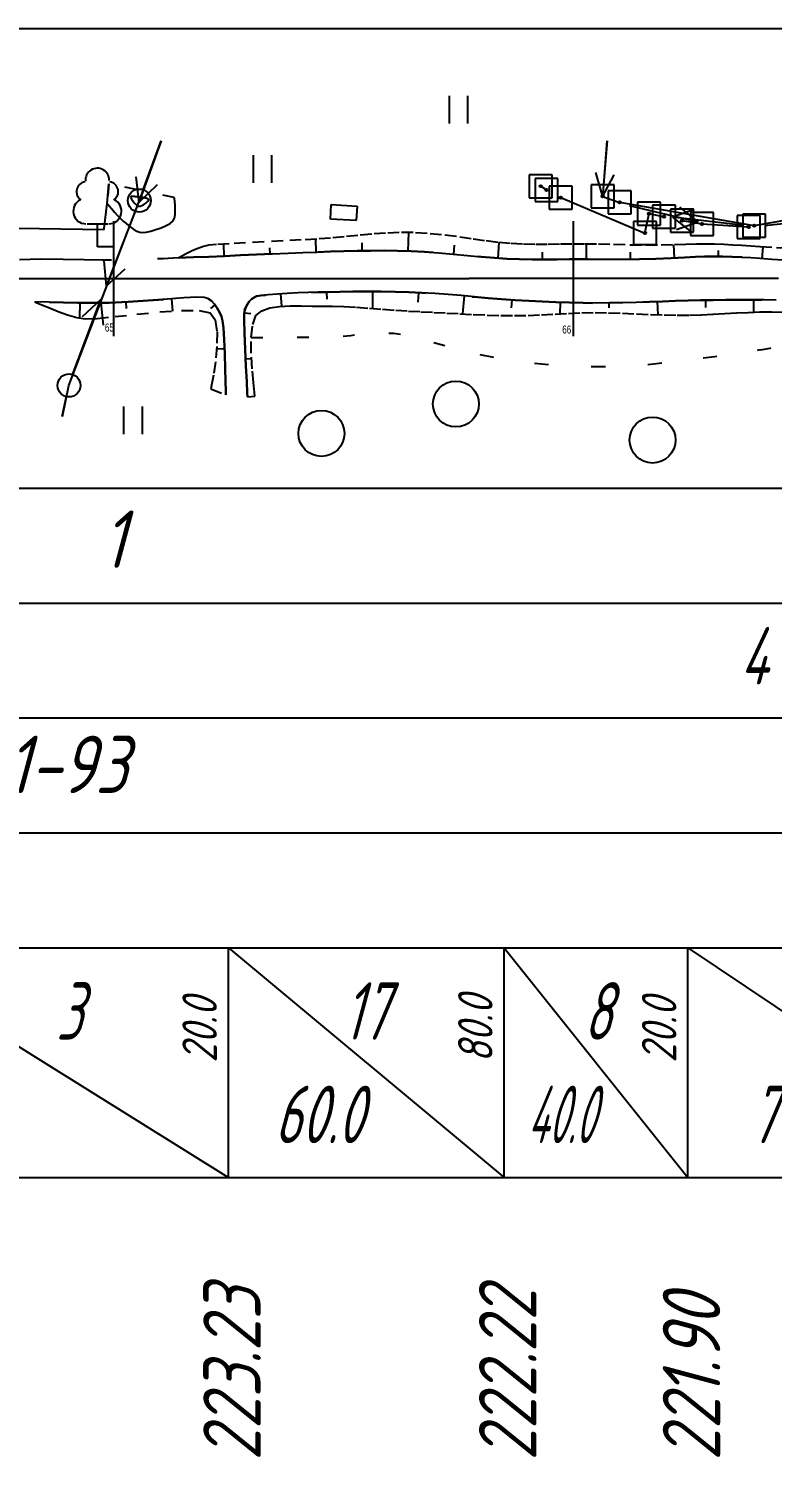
# Model space of a CAD drawing. Extents: x 2172 to 5772, y -842 to -248.
# Drawn here: x 3852.9 to 3885.3, y -676.2 to -614 of the extents above; entities that cross this region are included whole.
import ezdxf

# ---------------------------------------------------------------- set-up
doc = ezdxf.new("R2010")
doc.units = 0
doc.header["$MEASUREMENT"] = 0
doc.linetypes.add('CONTI', pattern=[0])
doc.linetypes.add('STROT', pattern=[1.7, 0.5, -1.2])
doc.layers.get('0').update_dxf_attribs({"linetype": 'CONTINUOUS'})
for name, color, linetype in [('DEFAULT', 7, 'CONTI'), ('OTKOSDEFAULT', 32, 'CONTI'), ('SIT_LDEFAULT', 7, 'CONTI'), ('USLZNDEFAULT', 7, 'CONTI'), ('ОТМЕТКИ_КЮВЕТОВ', 7, 'CONTINUOUS'), ('ЧЕРНЫЕ_ОТМЕТКИ', 7, 'CONTINUOUS')]:
    doc.layers.add(name, color=color, linetype=linetype)
doc.styles.add('SHRFT', font='TXT', dxfattribs={"width": 8.75})
doc.styles.add('ГОСТ', font='gost.TTF', dxfattribs={"oblique": 15, "height": 1})

# ---------------------------------------------------------------- blocks, each defined once
blk = doc.blocks.new('BL_20')
at = {"color": 0}
blk.add_circle((0, 0), 2.5, dxfattribs=at)
blk = doc.blocks.new('BL_104')
at = {"color": 0}
for p, q in [((-2.25, 5), (2.25, 5)), ((0, 0), (0, 5)), ((3.75, 0), (0, 0))]:
    blk.add_line(p, q, dxfattribs=at)
for centre, radius, start, end in [((0, 14.5), 2.6, 358, 185), ((-2.35, 12), 2.2, 100, 235), ((2.35, 12), 2.2, 305, 80), ((-2.5, 7.75), 2.75, 115, 270), ((2.5, 7.75), 2.75, 270, 65)]:
    blk.add_arc(centre, radius, start, end, dxfattribs=at)
blk = doc.blocks.new('BL_27')
at = {"color": 0}
for p, q in [((2.5, 2.5), (-2.5, 2.5)), ((-2.5, 2.5), (-2.5, -2.5)), ((2.5, -2.5), (2.5, 2.5)), ((-2.5, -2.5), (2.5, -2.5))]:
    blk.add_line(p, q, dxfattribs=at)
blk.add_circle((0, 0), 0.25, dxfattribs=at)
blk = doc.blocks.new('BL_2011')
at = {"color": 0}
for p, q in [((0, 0), (0, 6)), ((4, 0), (4, 6))]:
    blk.add_line(p, q, dxfattribs=at)
blk = doc.blocks.new('BL_2004')
at = {"color": 0}
blk.add_circle((0, 0), 5, dxfattribs=at)

msp = doc.modelspace()

# ---------------------------------------------------------------- linework, layer by layer
at = {"linetype": 'Continuous'}
for p, q in [((3396.596, -614.043), (4356.596, -614.043)), ((3396.596, -634.043), (4356.596, -634.043)), ((3396.596, -639.043), (4356.596, -639.043)), ((3396.596, -644.043), (4356.596, -644.043)), ((3396.596, -649.043), (4356.596, -649.043)), ((3396.596, -654.043), (4356.596, -654.043)), ((3396.596, -664.043), (4356.596, -664.043))]:
    msp.add_line(p, q, dxfattribs=at)
at = {"layer": 'DEFAULT', "color": 12, "linetype": 'CONTI'}
for p, q in [((3856.596, -627.422), (3856.596, -622.422)), ((3876.596, -627.422), (3876.596, -622.422)), ((3852.231, -624.921), (3852.916, -624.921)), ((3852.916, -624.921), (3853.602, -624.921)), ((3853.602, -624.921), (3854.288, -624.921)), ((3854.288, -624.921), (3854.973, -624.921)), ((3854.973, -624.921), (3872.062, -624.921)), ((3872.622, -624.921), (3872.061, -624.921)), ((3873.183, -624.921), (3872.622, -624.921)), ((3873.745, -624.921), (3873.183, -624.921)), ((3874.306, -624.921), (3873.745, -624.921)), ((3874.867, -624.921), (3874.306, -624.921)), ((3875.428, -624.921), (3874.867, -624.921)), ((3875.989, -624.921), (3875.428, -624.921)), ((3876.55, -624.921), (3875.989, -624.921)), ((3877.111, -624.921), (3876.55, -624.921)), ((3877.672, -624.921), (3877.111, -624.921)), ((3878.233, -624.921), (3877.672, -624.921)), ((3878.795, -624.921), (3878.233, -624.921)), ((3879.356, -624.921), (3878.795, -624.921)), ((3879.917, -624.921), (3879.356, -624.921)), ((3880.478, -624.921), (3879.917, -624.921)), ((3881.039, -624.921), (3880.478, -624.921)), ((3881.6, -624.921), (3881.039, -624.921)), ((3882.161, -624.921), (3881.6, -624.921)), ((3882.722, -624.921), (3882.161, -624.921)), ((3883.283, -624.921), (3882.722, -624.921)), ((3883.845, -624.921), (3883.283, -624.921)), ((3884.406, -624.921), (3883.845, -624.921)), ((3884.967, -624.921), (3884.406, -624.921)), ((3885.528, -624.921), (3884.967, -624.921))]:
    msp.add_line(p, q, dxfattribs=at)
at = {"layer": 'OTKOSDEFAULT', "color": 32, "linetype": 'STROT'}
for p, q in [((3856.374, -620.801, 44.81), (3856.303, -621.658, 44.81)), ((3859.222, -621.395, 44.776), (3856.374, -620.801, 44.81)), ((3856.303, -621.658, 44.81), (3856.33, -621.69, 44.811)), ((3856.33, -621.69, 44.811), (3856.398, -621.773, 44.815)), ((3859.228, -621.44, 44.78), (3859.222, -621.395, 44.776)), ((3859.244, -621.561, 44.79), (3859.228, -621.44, 44.78)), ((3859.259, -621.731, 44.805), (3859.244, -621.561, 44.79)), ((3859.269, -621.929, 44.821), (3859.259, -621.731, 44.805)), ((3856.398, -621.773, 44.815), (3856.499, -621.893, 44.821)), ((3856.499, -621.893, 44.821), (3856.622, -622.033, 44.828)), ((3856.622, -622.033, 44.828), (3856.754, -622.178, 44.835)), ((3856.754, -622.178, 44.835), (3856.884, -622.31, 44.841)), ((3856.884, -622.31, 44.841), (3857.001, -622.417, 44.847)), ((3859.164, -622.424, 44.864), (3859.229, -622.3, 44.852)), ((3859.229, -622.3, 44.852), (3859.26, -622.126, 44.838)), ((3859.26, -622.126, 44.838), (3859.269, -621.929, 44.821)), ((3857.001, -622.417, 44.847), (3857.112, -622.509, 44.833)), ((3857.112, -622.509, 44.833), (3857.227, -622.605, 44.819)), ((3857.227, -622.605, 44.819), (3857.346, -622.698, 44.804)), ((3857.346, -622.698, 44.804), (3857.469, -622.783, 44.79)), ((3857.469, -622.783, 44.79), (3857.593, -622.852, 44.777)), ((3857.593, -622.852, 44.777), (3857.72, -622.898, 44.764)), ((3857.72, -622.898, 44.764), (3857.847, -622.915, 44.752)), ((3857.847, -622.915, 44.752), (3858.002, -622.899, 44.764)), ((3858.002, -622.899, 44.764), (3858.204, -622.856, 44.78)), ((3858.204, -622.856, 44.78), (3858.428, -622.79, 44.799)), ((3858.428, -622.79, 44.799), (3858.657, -622.708, 44.818)), ((3858.657, -622.708, 44.818), (3858.87, -622.616, 44.836)), ((3858.87, -622.616, 44.836), (3859.045, -622.519, 44.852)), ((3859.045, -622.519, 44.852), (3859.164, -622.424, 44.864)), ((3867.82, -622.985, 44.565), (3867.22, -623.04, 44.579)), ((3868.419, -622.943, 44.552), (3867.82, -622.985, 44.565)), ((3869.016, -622.919, 44.539), (3868.419, -622.943, 44.552)), ((3869.615, -622.923, 44.525), (3869.016, -622.919, 44.539)), ((3870.227, -622.958, 44.513), (3869.615, -622.923, 44.525)), ((3870.858, -623.017, 44.5), (3870.227, -622.958, 44.513)), ((3860.255, -623.607, 44.708), (3860.004, -623.716, 44.713)), ((3860.501, -623.519, 44.703), (3860.255, -623.607, 44.708)), ((3860.721, -623.469, 44.698), (3860.501, -623.519, 44.703)), ((3861.055, -623.438, 44.693), (3860.721, -623.469, 44.698)), ((3861.614, -623.403, 44.683), (3861.055, -623.438, 44.693)), ((3862.329, -623.364, 44.671), (3861.614, -623.403, 44.683)), ((3863.132, -623.322, 44.658), (3862.329, -623.364, 44.671)), ((3863.961, -623.281, 44.644), (3863.132, -623.322, 44.658)), ((3864.746, -623.239, 44.631), (3863.961, -623.281, 44.644)), ((3865.422, -623.2, 44.619), (3864.746, -623.239, 44.631)), ((3866.022, -623.156, 44.606), (3865.422, -623.2, 44.619)), ((3866.621, -623.099, 44.592), (3866.022, -623.156, 44.606)), ((3867.22, -623.04, 44.579), (3866.621, -623.099, 44.592)), ((3871.502, -623.096, 44.486), (3870.858, -623.017, 44.5)), ((3872.141, -623.188, 44.473), (3871.502, -623.096, 44.486)), ((3872.727, -623.275, 44.46), (3872.141, -623.188, 44.473)), ((3873.301, -623.347, 44.447), (3872.727, -623.275, 44.46)), ((3873.851, -623.396, 44.435), (3873.301, -623.347, 44.447)), ((3874.385, -623.424, 44.425), (3873.851, -623.396, 44.435)), ((3874.922, -623.436, 44.415), (3874.385, -623.424, 44.425)), ((3875.459, -623.437, 44.405), (3874.922, -623.436, 44.415)), ((3875.997, -623.431, 44.395), (3875.459, -623.437, 44.405)), ((3876.531, -623.422, 44.385), (3875.997, -623.431, 44.395)), ((3877.065, -623.418, 44.375), (3876.531, -623.422, 44.385)), ((3877.598, -623.422, 44.366), (3877.065, -623.418, 44.375)), ((3878.183, -623.438, 44.367), (3877.598, -623.422, 44.366)), ((3878.845, -623.46, 44.368), (3878.183, -623.438, 44.367)), ((3879.547, -623.474, 44.37), (3878.845, -623.46, 44.368)), ((3880.25, -623.473, 44.371), (3879.547, -623.474, 44.37)), ((3880.912, -623.46, 44.372), (3880.25, -623.473, 44.371)), ((3881.495, -623.442, 44.373), (3880.912, -623.46, 44.372)), ((3881.958, -623.425, 44.374), (3881.495, -623.442, 44.373)), ((3882.35, -623.422, 44.373), (3881.958, -623.425, 44.374)), ((3882.743, -623.428, 44.372), (3882.35, -623.422, 44.373)), ((3883.138, -623.442, 44.371), (3882.743, -623.428, 44.372)), ((3883.533, -623.462, 44.37), (3883.138, -623.442, 44.371)), ((3883.928, -623.488, 44.369), (3883.533, -623.462, 44.37)), ((3884.324, -623.514, 44.368), (3883.928, -623.488, 44.369)), ((3884.718, -623.54, 44.367), (3884.324, -623.514, 44.368)), ((3885.231, -623.574, 44.364), (3884.718, -623.54, 44.367)), ((3885.942, -623.609, 44.362), (3885.231, -623.574, 44.364)), ((3859.448, -623.998, 44.726), (3859.4, -624.026, 44.727)), ((3859.579, -623.926, 44.723), (3859.448, -623.998, 44.726)), ((3859.773, -623.827, 44.718), (3859.579, -623.926, 44.723)), ((3860.004, -623.716, 44.713), (3859.773, -623.827, 44.718)), ((3853.155, -625.937, 44.767), (3853.24, -625.974, 44.768)), ((3853.24, -625.974, 44.768), (3853.462, -626.067, 44.772)), ((3853.462, -626.067, 44.772), (3853.786, -626.198, 44.778)), ((3863.797, -626.131, 44.561), (3864.263, -626.11, 44.555)), ((3864.263, -626.11, 44.555), (3864.747, -626.113, 44.549)), ((3864.747, -626.113, 44.549), (3865.223, -626.124, 44.543)), ((3853.786, -626.198, 44.778), (3854.172, -626.348, 44.784)), ((3854.172, -626.348, 44.784), (3854.583, -626.493, 44.791)), ((3854.583, -626.493, 44.791), (3854.981, -626.611, 44.798)), ((3854.981, -626.611, 44.798), (3855.352, -626.671, 44.804)), ((3855.352, -626.671, 44.804), (3855.863, -626.653, 44.789)), ((3855.863, -626.653, 44.789), (3856.65, -626.576, 44.767)), ((3856.65, -626.576, 44.767), (3857.599, -626.472, 44.74)), ((3857.599, -626.472, 44.74), (3858.599, -626.372, 44.712)), ((3858.599, -626.372, 44.712), (3859.539, -626.308, 44.686)), ((3859.539, -626.308, 44.686), (3860.302, -626.311, 44.664)), ((3860.302, -626.311, 44.664), (3860.779, -626.414, 44.651)), ((3860.779, -626.414, 44.651), (3860.997, -626.718, 44.656)), ((3860.997, -626.718, 44.656), (3861.087, -627.236, 44.663)), ((3862.639, -626.914, 44.585), (3862.78, -626.532, 44.575)), ((3862.78, -626.532, 44.575), (3863.029, -626.324, 44.571)), ((3863.029, -626.324, 44.571), (3863.376, -626.197, 44.566)), ((3863.376, -626.197, 44.566), (3863.797, -626.131, 44.561)), ((3865.223, -626.124, 44.543), (3865.664, -626.123, 44.538)), ((3865.664, -626.123, 44.538), (3866.111, -626.122, 44.519)), ((3866.111, -626.122, 44.519), (3866.61, -626.138, 44.497)), ((3866.61, -626.138, 44.497), (3867.153, -626.169, 44.474)), ((3867.153, -626.169, 44.474), (3867.717, -626.21, 44.449)), ((3867.717, -626.21, 44.449), (3868.294, -626.253, 44.425)), ((3868.294, -626.253, 44.425), (3868.864, -626.298, 44.4)), ((3868.864, -626.298, 44.4), (3869.415, -626.333, 44.376)), ((3869.415, -626.333, 44.376), (3869.959, -626.363, 44.37)), ((3869.959, -626.363, 44.37), (3870.519, -626.391, 44.364)), ((3870.519, -626.391, 44.364), (3871.086, -626.42, 44.358)), ((3871.086, -626.42, 44.358), (3871.656, -626.449, 44.352)), ((3871.656, -626.449, 44.352), (3872.238, -626.483, 44.346)), ((3872.238, -626.483, 44.346), (3872.847, -626.509, 44.34)), ((3872.847, -626.509, 44.34), (3873.442, -626.528, 44.335)), ((3873.442, -626.528, 44.335), (3874.029, -626.533, 44.337)), ((3874.029, -626.533, 44.337), (3874.621, -626.521, 44.339)), ((3874.621, -626.521, 44.339), (3875.209, -626.495, 44.342)), ((3875.209, -626.495, 44.342), (3875.798, -626.466, 44.344)), ((3875.798, -626.466, 44.344), (3876.382, -626.434, 44.347)), ((3876.382, -626.434, 44.347), (3876.964, -626.411, 44.349)), ((3876.964, -626.411, 44.349), (3877.542, -626.402, 44.351)), ((3877.542, -626.402, 44.351), (3878.13, -626.41, 44.352)), ((3878.13, -626.41, 44.352), (3878.734, -626.432, 44.354)), ((3878.734, -626.432, 44.354), (3879.345, -626.458, 44.355)), ((3879.345, -626.458, 44.355), (3879.954, -626.483, 44.356)), ((3879.954, -626.483, 44.356), (3880.549, -626.504, 44.357)), ((3880.549, -626.504, 44.357), (3881.119, -626.513, 44.358)), ((3881.119, -626.513, 44.358), (3881.652, -626.512, 44.359)), ((3881.652, -626.512, 44.359), (3882.166, -626.499, 44.359)), ((3882.166, -626.499, 44.359), (3882.679, -626.474, 44.36)), ((3882.679, -626.474, 44.36), (3883.195, -626.445, 44.36)), ((3883.195, -626.445, 44.36), (3883.706, -626.415, 44.361)), ((3883.706, -626.415, 44.361), (3884.217, -626.391, 44.362)), ((3884.217, -626.391, 44.362), (3884.726, -626.375, 44.362)), ((3884.726, -626.375, 44.362), (3885.231, -626.374, 44.363)), ((3885.231, -626.374, 44.363), (3885.807, -626.389, 44.362)), ((3861.087, -627.236, 44.663), (3861.082, -627.876, 44.671)), ((3862.577, -627.486, 44.6), (3862.639, -626.914, 44.585)), ((3861.082, -627.876, 44.671), (3861.019, -628.538, 44.68)), ((3862.576, -628.161, 44.617), (3862.577, -627.486, 44.6)), ((3861.019, -628.538, 44.68), (3860.93, -629.13, 44.689)), ((3862.614, -628.846, 44.634), (3862.576, -628.161, 44.617)), ((3860.93, -629.13, 44.689), (3860.851, -629.555, 44.695)), ((3862.667, -629.448, 44.65), (3862.614, -628.846, 44.634)), ((3860.851, -629.555, 44.695), (3860.818, -629.717, 44.697)), ((3860.818, -629.717, 44.697), (3861.468, -629.974, 44.74)), ((3862.713, -629.877, 44.661), (3862.667, -629.448, 44.65)), ((3862.408, -630.073, 44.706), (3862.735, -630.04, 44.665)), ((3862.735, -630.04, 44.665), (3862.713, -629.877, 44.661))]:
    msp.add_line(p, q, dxfattribs=at)
at = {"layer": 'OTKOSDEFAULT', "color": 32}
for p, q in [((3857.326, -621.357, 45.234), (3857.319, -621.373, 45.234)), ((3857.319, -621.373, 45.234), (3857.333, -621.409, 45.235)), ((3857.351, -621.351, 45.235), (3857.326, -621.357, 45.234)), ((3857.333, -621.409, 45.235), (3857.369, -621.467, 45.237)), ((3857.389, -621.348, 45.236), (3857.351, -621.351, 45.235)), ((3857.369, -621.467, 45.237), (3857.416, -621.54, 45.241)), ((3857.434, -621.35, 45.237), (3857.389, -621.348, 45.236)), ((3857.416, -621.54, 45.241), (3857.476, -621.619, 45.244)), ((3857.486, -621.352, 45.239), (3857.434, -621.35, 45.237)), ((3857.476, -621.619, 45.244), (3857.539, -621.69, 45.248)), ((3857.534, -621.358, 45.24), (3857.486, -621.352, 45.239)), ((3857.575, -621.361, 45.242), (3857.534, -621.358, 45.24)), ((3857.539, -621.69, 45.248), (3857.604, -621.744, 45.251)), ((3857.616, -621.363, 45.238), (3857.575, -621.361, 45.242)), ((3857.604, -621.744, 45.251), (3857.666, -621.771, 45.253)), ((3857.666, -621.368, 45.234), (3857.616, -621.363, 45.238)), ((3857.719, -621.373, 45.23), (3857.666, -621.368, 45.234)), ((3857.773, -621.379, 45.225), (3857.719, -621.373, 45.23)), ((3857.732, -621.767, 45.246), (3857.812, -621.738, 45.238)), ((3857.826, -621.388, 45.221), (3857.773, -621.379, 45.225)), ((3857.812, -621.738, 45.238), (3857.898, -621.692, 45.229)), ((3857.874, -621.395, 45.217), (3857.826, -621.388, 45.221)), ((3857.912, -621.405, 45.214), (3857.874, -621.395, 45.217)), ((3857.898, -621.692, 45.229), (3857.98, -621.64, 45.219)), ((3857.951, -621.416, 45.211), (3857.912, -621.405, 45.214)), ((3857.994, -621.428, 45.209), (3857.951, -621.416, 45.211)), ((3857.98, -621.64, 45.219), (3858.051, -621.586, 45.21)), ((3858.039, -621.444, 45.206), (3857.994, -621.428, 45.209)), ((3858.081, -621.461, 45.203), (3858.039, -621.444, 45.206)), ((3858.051, -621.586, 45.21), (3858.104, -621.542, 45.203)), ((3858.113, -621.48, 45.201), (3858.081, -621.461, 45.203)), ((3858.104, -621.542, 45.203), (3858.132, -621.515, 45.199)), ((3858.133, -621.498, 45.2), (3858.113, -621.48, 45.201)), ((3858.132, -621.515, 45.199), (3858.133, -621.498, 45.2)), ((3857.666, -621.771, 45.253), (3857.732, -621.767, 45.246)), ((3869.402, -623.727), (3869.433, -622.922)), ((3861.399, -623.94), (3861.377, -623.418)), ((3863.398, -623.849), (3863.385, -623.579)), ((3865.398, -623.768), (3865.38, -623.202)), ((3867.401, -623.715), (3867.395, -623.37)), ((3871.394, -623.858), (3871.427, -623.474)), ((3873.329, -624.036), (3873.37, -623.353)), ((3877.165, -624.075), (3877.164, -623.42)), ((3881.002, -624.026), (3880.975, -623.458)), ((3884.819, -624.046), (3884.852, -623.551)), ((3859.4, -624.026, 44.727), (3860.066, -623.997, 44.728)), ((3860.066, -623.997, 44.728), (3860.732, -623.969, 44.73)), ((3860.732, -623.969, 44.73), (3861.41, -623.94, 44.718)), ((3861.41, -623.94, 44.718), (3862.105, -623.909, 44.707)), ((3862.105, -623.909, 44.707), (3862.805, -623.876, 44.695)), ((3862.805, -623.876, 44.695), (3863.5, -623.845, 44.684)), ((3863.5, -623.845, 44.684), (3864.178, -623.812, 44.673)), ((3864.178, -623.812, 44.673), (3864.826, -623.787, 44.662)), ((3864.826, -623.787, 44.662), (3865.434, -623.767, 44.652)), ((3865.434, -623.767, 44.652), (3866.019, -623.75, 44.646)), ((3866.019, -623.75, 44.646), (3866.603, -623.734, 44.64)), ((3866.603, -623.734, 44.64), (3867.188, -623.719, 44.634)), ((3867.188, -623.719, 44.634), (3867.772, -623.71, 44.629)), ((3867.772, -623.71, 44.629), (3868.357, -623.706, 44.623)), ((3868.357, -623.706, 44.623), (3868.941, -623.711, 44.617)), ((3868.941, -623.711, 44.617), (3869.524, -623.731, 44.611)), ((3869.524, -623.731, 44.611), (3870.12, -623.762, 44.603)), ((3870.12, -623.762, 44.603), (3870.735, -623.804, 44.595)), ((3870.735, -623.804, 44.595), (3871.363, -623.856, 44.586)), ((3871.363, -623.856, 44.586), (3871.99, -623.918, 44.577)), ((3871.99, -623.918, 44.577), (3872.586, -623.976, 44.569)), ((3872.586, -623.976, 44.569), (3873.162, -624.023, 44.56)), ((3873.162, -624.023, 44.56), (3873.716, -624.059, 44.552)), ((3873.716, -624.059, 44.552), (3874.257, -624.081, 44.548)), ((3874.257, -624.081, 44.548), (3874.799, -624.091, 44.544)), ((3874.799, -624.091, 44.544), (3875.344, -624.092, 44.539)), ((3875.246, -624.092), (3875.245, -623.766)), ((3875.344, -624.092, 44.539), (3875.885, -624.086, 44.535)), ((3875.885, -624.086, 44.535), (3876.427, -624.079, 44.531)), ((3876.427, -624.079, 44.531), (3876.97, -624.074, 44.526)), ((3876.97, -624.074, 44.526), (3877.508, -624.073, 44.522)), ((3877.508, -624.073, 44.522), (3878.098, -624.08, 44.511)), ((3878.098, -624.08, 44.511), (3878.768, -624.084, 44.499)), ((3878.768, -624.084, 44.499), (3879.477, -624.08, 44.486)), ((3879.085, -624.085), (3879.082, -623.776)), ((3879.477, -624.08, 44.486), (3880.184, -624.063, 44.473)), ((3880.184, -624.063, 44.473), (3880.851, -624.033, 44.461)), ((3880.851, -624.033, 44.461), (3881.439, -624, 44.45)), ((3881.439, -624, 44.45), (3881.908, -623.973, 44.441)), ((3881.908, -623.973, 44.441), (3882.306, -623.96, 44.449)), ((3882.306, -623.96, 44.449), (3882.707, -623.955, 44.457)), ((3882.707, -623.955, 44.457), (3883.107, -623.959, 44.465)), ((3882.91, -623.958), (3882.911, -623.696)), ((3883.107, -623.959, 44.465), (3883.511, -623.969, 44.473)), ((3883.511, -623.969, 44.473), (3883.913, -623.987, 44.481)), ((3883.913, -623.987, 44.481), (3884.315, -624.009, 44.489)), ((3884.315, -624.009, 44.489), (3884.714, -624.037, 44.496)), ((3884.714, -624.037, 44.496), (3885.232, -624.077, 44.492)), ((3885.232, -624.077, 44.492), (3885.953, -624.123, 44.487)), ((3866.997, -625.488, 44.637), (3866.428, -625.497, 44.65)), ((3867.607, -625.484, 44.623), (3866.997, -625.488, 44.637)), ((3868.229, -625.486, 44.609), (3867.607, -625.484, 44.623)), ((3867.853, -625.486), (3867.851, -626.22)), ((3868.845, -625.496, 44.596), (3868.229, -625.486, 44.609)), ((3853.78, -625.948, 44.769), (3853.155, -625.937, 44.767)), ((3853.175, -625.937), (3853.174, -625.941)), ((3854.407, -625.959, 44.771), (3853.78, -625.948, 44.769)), ((3855.033, -625.971, 44.773), (3854.407, -625.959, 44.771)), ((3855.677, -625.981, 44.775), (3855.033, -625.971, 44.773)), ((3855.113, -625.973), (3855.101, -626.63)), ((3856.397, -625.97, 44.766), (3855.677, -625.981, 44.775)), ((3857.223, -625.93, 44.756), (3856.397, -625.97, 44.766)), ((3857.111, -625.937), (3857.125, -626.229)), ((3858.088, -625.876, 44.746), (3857.223, -625.93, 44.756)), ((3858.918, -625.815, 44.735), (3858.088, -625.876, 44.746)), ((3859.647, -625.765, 44.726), (3858.918, -625.815, 44.735)), ((3859.109, -625.803), (3859.146, -626.335)), ((3860.203, -625.735, 44.72), (3859.647, -625.765, 44.726)), ((3860.519, -625.738, 44.716), (3860.203, -625.735, 44.72)), ((3860.685, -625.791, 44.705), (3860.519, -625.738, 44.716)), ((3860.838, -625.893, 44.694), (3860.685, -625.791, 44.705)), ((3860.996, -626.059), (3860.799, -626.217)), ((3860.977, -626.034, 44.683), (3860.838, -625.893, 44.694)), ((3861.097, -626.202, 44.67), (3860.977, -626.034, 44.683)), ((3862.404, -626.042, 44.728), (3862.336, -626.17, 44.727)), ((3862.488, -625.923, 44.73), (3862.404, -626.042, 44.728)), ((3862.585, -625.82, 44.731), (3862.488, -625.923, 44.73)), ((3862.694, -625.739, 44.732), (3862.585, -625.82, 44.731)), ((3862.809, -625.689, 44.733), (3862.694, -625.739, 44.732)), ((3862.996, -625.657, 44.729), (3862.809, -625.689, 44.733)), ((3863.304, -625.625, 44.721), (3862.996, -625.657, 44.729)), ((3863.697, -625.596, 44.712), (3863.304, -625.625, 44.721)), ((3864.143, -625.569, 44.702), (3863.697, -625.596, 44.712)), ((3863.854, -625.586), (3863.887, -626.126)), ((3864.611, -625.549, 44.691), (3864.143, -625.569, 44.702)), ((3865.069, -625.53, 44.68), (3864.611, -625.549, 44.691)), ((3865.484, -625.517, 44.671), (3865.069, -625.53, 44.68)), ((3865.915, -625.507, 44.661), (3865.484, -625.517, 44.671)), ((3865.852, -625.509), (3865.858, -625.815)), ((3866.428, -625.497, 44.65), (3865.915, -625.507, 44.661)), ((3869.43, -625.515, 44.582), (3868.845, -625.496, 44.596)), ((3869.996, -625.541, 44.571), (3869.43, -625.515, 44.582)), ((3869.852, -625.535), (3869.832, -625.945)), ((3870.567, -625.575, 44.56), (3869.996, -625.541, 44.571)), ((3871.142, -625.614, 44.549), (3870.567, -625.575, 44.56)), ((3871.716, -625.662, 44.538), (3871.142, -625.614, 44.549)), ((3872.297, -625.719, 44.526), (3871.716, -625.662, 44.538)), ((3871.848, -625.674), (3871.774, -626.456)), ((3872.888, -625.771, 44.515), (3872.297, -625.719, 44.526)), ((3873.474, -625.817, 44.504), (3872.888, -625.771, 44.515)), ((3874.06, -625.859, 44.499), (3873.474, -625.817, 44.504)), ((3873.92, -625.851), (3873.894, -626.193)), ((3874.652, -625.897, 44.494), (3874.06, -625.859, 44.499)), ((3875.244, -625.926, 44.488), (3874.652, -625.897, 44.494)), ((3875.838, -625.952, 44.483), (3875.244, -625.926, 44.488)), ((3876.428, -625.969, 44.477), (3875.838, -625.952, 44.483)), ((3876.02, -625.959), (3876.002, -626.457)), ((3877.015, -625.981, 44.472), (3876.428, -625.969, 44.477)), ((3877.59, -625.986, 44.467), (3877.015, -625.981, 44.472)), ((3878.165, -625.984, 44.468), (3877.59, -625.986, 44.467)), ((3878.134, -625.984), (3878.136, -626.197)), ((3878.746, -625.972, 44.469), (3878.165, -625.984, 44.468)), ((3879.328, -625.956, 44.47), (3878.746, -625.972, 44.469)), ((3879.905, -625.934, 44.47), (3879.328, -625.956, 44.47)), ((3880.479, -625.912, 44.471), (3879.905, -625.934, 44.47)), ((3880.242, -625.922), (3880.267, -626.496)), ((3881.041, -625.892, 44.472), (3880.479, -625.912, 44.471)), ((3881.591, -625.876, 44.473), (3881.041, -625.892, 44.472)), ((3882.136, -625.865, 44.468), (3881.591, -625.876, 44.473)), ((3882.684, -625.855, 44.464), (3882.136, -625.865, 44.468)), ((3882.342, -625.864), (3882.348, -626.177)), ((3883.233, -625.848, 44.459), (3882.684, -625.855, 44.464)), ((3883.783, -625.844, 44.454), (3883.233, -625.848, 44.459)), ((3884.332, -625.84, 44.45), (3883.783, -625.844, 44.454)), ((3884.879, -625.844, 44.445), (3884.332, -625.84, 44.45)), ((3884.436, -625.842), (3884.433, -626.387)), ((3885.423, -625.855, 44.441), (3884.879, -625.844, 44.445)), ((3861.198, -626.386, 44.658), (3861.097, -626.202, 44.67)), ((3861.276, -626.576, 44.645), (3861.198, -626.386, 44.658)), ((3861.329, -626.757, 44.634), (3861.276, -626.576, 44.645)), ((3862.264, -626.433, 44.725), (3862.263, -626.728, 44.723)), ((3862.263, -626.728, 44.723), (3862.282, -627.284, 44.721)), ((3862.289, -626.303, 44.726), (3862.264, -626.433, 44.725)), ((3862.267, -626.415), (3862.552, -626.448)), ((3862.336, -626.17, 44.727), (3862.289, -626.303, 44.726)), ((3861.365, -627.064, 44.644), (3861.329, -626.757, 44.634)), ((3861.397, -627.572, 44.661), (3861.365, -627.064, 44.644)), ((3862.282, -627.284, 44.721), (3862.309, -627.991, 44.717)), ((3861.412, -627.976), (3861.071, -627.99)), ((3861.421, -628.194, 44.681), (3861.397, -627.572, 44.661)), ((3861.443, -628.836, 44.702), (3861.421, -628.194, 44.681)), ((3862.309, -627.991, 44.717), (3862.343, -628.733, 44.713)), ((3862.328, -628.414), (3862.59, -628.403)), ((3861.456, -629.407, 44.721), (3861.443, -628.836, 44.702)), ((3862.343, -628.733, 44.713), (3862.375, -629.404, 44.709)), ((3861.466, -629.818, 44.735), (3861.456, -629.407, 44.721)), ((3861.468, -629.974, 44.74), (3861.466, -629.818, 44.735)), ((3862.375, -629.404, 44.709), (3862.398, -629.888, 44.707)), ((3862.398, -629.888, 44.707), (3862.408, -630.073, 44.706))]:
    msp.add_line(p, q, dxfattribs=at)
at = {"layer": 'SIT_LDEFAULT', "color": 7}
for p, q in [((3858.653, -618.921), (3857.676, -621.604)), ((3857.705, -621.526), (3858.652, -618.921)), ((3857.875, -621.056), (3858.652, -618.921)), ((3878.066, -618.921), (3877.87, -621.347)), ((3878.07, -618.921), (3877.87, -621.358)), ((3877.915, -620.85), (3878.068, -618.921)), ((3857.548, -620.493), (3857.676, -621.604)), ((3877.556, -620.307), (3877.87, -621.358)), ((3877.87, -621.358), (3878.365, -620.413)), ((3856.302, -621.659), (3856.374, -620.801)), ((3857.676, -621.604), (3858.489, -620.835)), ((3875.173, -620.901), (3875.426, -621.066)), ((3854.641, -629.572), (3857.705, -621.526)), ((3856.175, -622.745), (3856.305, -621.658)), ((3866.026, -622.333), (3866.059, -621.703)), ((3866.059, -621.703), (3867.18, -621.764)), ((3876.046, -621.396), (3879.708, -622.942)), ((3877.87, -621.347), (3878.611, -621.607)), ((3884.465, -622.622), (3878.611, -621.607)), ((3879.023, -621.748), (3882.033, -622.446)), ((3890.649, -621.525), (3884.465, -622.622)), ((3857.524, -621.992), (3856.26, -625.257)), ((3867.147, -622.395), (3866.026, -622.333)), ((3867.18, -621.764), (3867.147, -622.395)), ((3879.708, -622.942), (3879.891, -622.095)), ((3879.891, -622.095), (3880.543, -622.23)), ((3881.852, -621.916), (3880.917, -622.253)), ((3884.018, -622.615), (3880.917, -622.253)), ((3880.917, -622.253), (3881.73, -622.905)), ((3882.033, -622.446), (3881.228, -621.808)), ((3884.914, -622.617), (3888.016, -622.271)), ((3850.906, -622.707), (3856.17, -622.783)), ((3856.135, -622.74), (3856.175, -622.745)), ((3856.17, -622.783), (3856.175, -622.745)), ((3881.079, -622.792), (3882.033, -622.446)), ((3881.328, -622.401), (3882.191, -622.541)), ((3882.191, -622.541), (3884.227, -622.673)), ((3853.414, -624.083), (3852.49, -624.102)), ((3854.39, -624.087), (3853.414, -624.083)), ((3855.308, -624.109), (3854.39, -624.087)), ((3856.073, -624.122), (3855.308, -624.109)), ((3856.489, -624.119), (3856.073, -624.122)), ((3856.154, -624.144), (3856.26, -625.257)), ((3858.735, -624.056), (3858.489, -624.066)), ((3859.4, -624.026), (3858.735, -624.056)), ((3860.066, -623.997), (3859.4, -624.026)), ((3860.732, -623.969), (3860.066, -623.997)), ((3861.41, -623.94), (3860.732, -623.969)), ((3862.105, -623.909), (3861.41, -623.94)), ((3862.805, -623.876), (3862.105, -623.909)), ((3863.484, -623.844), (3862.804, -623.874)), ((3866.019, -623.75), (3865.481, -623.767)), ((3866.603, -623.732), (3866.018, -623.748)), ((3867.188, -623.717), (3866.603, -623.732)), ((3867.772, -623.71), (3867.188, -623.719)), ((3868.357, -623.706), (3867.772, -623.71)), ((3868.941, -623.711), (3868.357, -623.706)), ((3869.524, -623.731), (3868.942, -623.713)), ((3870.12, -623.762), (3869.524, -623.731)), ((3870.48, -623.788), (3870.12, -623.762)), ((3872.586, -623.976), (3872.453, -623.964)), ((3873.162, -624.023), (3872.586, -623.976)), ((3873.716, -624.059), (3873.162, -624.023)), ((3874.257, -624.081), (3873.716, -624.059)), ((3874.799, -624.091), (3874.257, -624.081)), ((3875.343, -624.09), (3874.799, -624.089)), ((3875.885, -624.086), (3875.344, -624.092)), ((3876.427, -624.079), (3875.885, -624.086)), ((3876.97, -624.074), (3876.427, -624.079)), ((3877.241, -624.075), (3876.97, -624.074)), ((3879.478, -624.081), (3879.162, -624.086)), ((3880.184, -624.063), (3879.477, -624.08)), ((3880.851, -624.033), (3880.184, -624.063)), ((3881.439, -624), (3880.851, -624.033)), ((3881.908, -623.973), (3881.439, -624)), ((3882.308, -623.962), (3881.909, -623.975)), ((3882.707, -623.955), (3882.306, -623.96)), ((3883.107, -623.959), (3882.707, -623.955)), ((3883.511, -623.969), (3883.107, -623.959)), ((3883.913, -623.987), (3883.511, -623.969)), ((3883.941, -623.989), (3883.913, -623.987)), ((3856.26, -625.257), (3857.086, -624.504)), ((3866.428, -625.497), (3866.997, -625.488)), ((3866.997, -625.488), (3867.607, -625.484)), ((3867.607, -625.484), (3868.229, -625.486)), ((3868.229, -625.486), (3868.845, -625.496)), ((3853.794, -625.949), (3854.407, -625.959)), ((3854.407, -625.959), (3855.033, -625.971)), ((3854.795, -629.104), (3856.034, -625.839)), ((3855.033, -625.971), (3855.677, -625.981)), ((3856.034, -625.839), (3855.208, -626.592)), ((3855.677, -625.981), (3856.397, -625.97)), ((3856.14, -626.952), (3856.034, -625.839)), ((3856.397, -625.97), (3857.223, -625.928)), ((3857.223, -625.93), (3858.088, -625.876)), ((3858.088, -625.876), (3858.748, -625.828)), ((3860.727, -625.82), (3860.838, -625.893)), ((3860.838, -625.893), (3860.977, -626.034)), ((3860.977, -626.034), (3861.097, -626.202)), ((3862.336, -626.17), (3862.404, -626.042)), ((3862.404, -626.042), (3862.488, -625.923)), ((3862.488, -625.923), (3862.585, -625.82)), ((3862.585, -625.82), (3862.695, -625.741)), ((3862.695, -625.741), (3862.81, -625.691)), ((3862.809, -625.689), (3862.996, -625.657)), ((3862.996, -625.657), (3863.194, -625.637)), ((3865.191, -625.528), (3865.484, -625.519)), ((3865.484, -625.517), (3865.915, -625.507)), ((3865.915, -625.507), (3866.428, -625.497)), ((3868.845, -625.496), (3869.43, -625.515)), ((3869.43, -625.515), (3869.996, -625.541)), ((3869.996, -625.541), (3870.189, -625.553)), ((3872.187, -625.71), (3872.297, -625.721)), ((3872.297, -625.719), (3872.888, -625.771)), ((3872.888, -625.771), (3873.475, -625.819)), ((3873.474, -625.817), (3874.06, -625.859)), ((3874.06, -625.859), (3874.652, -625.897)), ((3874.651, -625.895), (3875.243, -625.924)), ((3875.244, -625.926), (3875.838, -625.952)), ((3875.838, -625.952), (3876.428, -625.969)), ((3876.428, -625.969), (3877.015, -625.981)), ((3877.015, -625.981), (3877.432, -625.985)), ((3879.544, -625.95), (3879.905, -625.934)), ((3879.905, -625.934), (3880.479, -625.912)), ((3880.479, -625.912), (3881.041, -625.892)), ((3881.041, -625.892), (3881.591, -625.876)), ((3881.591, -625.876), (3882.136, -625.865)), ((3882.136, -625.865), (3882.684, -625.855)), ((3882.684, -625.855), (3883.233, -625.848)), ((3883.233, -625.848), (3883.783, -625.844)), ((3883.783, -625.844), (3884.332, -625.84)), ((3884.332, -625.84), (3884.792, -625.845)), ((3861.097, -626.202), (3861.198, -626.386)), ((3861.198, -626.386), (3861.276, -626.576)), ((3861.276, -626.576), (3861.329, -626.757)), ((3862.262, -626.434), (3862.289, -626.303)), ((3862.282, -627.284), (3862.263, -626.728)), ((3862.265, -626.728), (3862.266, -626.433)), ((3862.287, -626.303), (3862.336, -626.17)), ((3861.329, -626.757), (3861.365, -627.064)), ((3861.365, -627.064), (3861.397, -627.572)), ((3862.311, -627.99), (3862.284, -627.284)), ((3868.569, -627.297), (3868.763, -627.304)), ((3868.763, -627.304), (3869.066, -627.346)), ((3861.395, -627.572), (3861.419, -628.194)), ((3862.577, -627.486), (3862.707, -627.487)), ((3862.707, -627.487), (3863.06, -627.483)), ((3863.06, -627.483), (3863.076, -627.482)), ((3864.577, -627.474), (3864.821, -627.472)), ((3864.821, -627.472), (3865.076, -627.468)), ((3866.575, -627.424), (3866.901, -627.393)), ((3866.901, -627.393), (3867.072, -627.375)), ((3870.521, -627.702), (3871.005, -627.833)), ((3884.755, -628.016), (3885.146, -627.946)), ((3885.146, -627.946), (3885.186, -627.938)), ((3861.421, -628.194), (3861.443, -628.836)), ((3862.343, -628.733), (3862.311, -627.99)), ((3872.527, -628.225), (3873.112, -628.34)), ((3880.327, -628.607), (3880.442, -628.595)), ((3882.246, -628.373), (3882.749, -628.311)), ((3882.749, -628.311), (3882.843, -628.3)), ((3884.607, -628.04), (3884.755, -628.013)), ((3861.443, -628.836), (3861.456, -629.407)), ((3862.375, -629.404), (3862.343, -628.733)), ((3874.908, -628.603), (3875.517, -628.661)), ((3877.368, -628.75), (3877.987, -628.749)), ((3879.831, -628.655), (3880.326, -628.606)), ((3854.365, -630.921), (3854.641, -629.572)), ((3861.456, -629.407), (3861.466, -629.818)), ((3861.466, -629.818), (3861.468, -629.974)), ((3862.398, -629.888), (3862.375, -629.404)), ((3854.524, -630.053), (3854.335, -630.921)), ((3862.408, -630.073), (3862.398, -629.888))]:
    msp.add_line(p, q, dxfattribs=at)
at = {"layer": 'ОТМЕТКИ_КЮВЕТОВ'}
for p, q in [((3845.577, -654.043), (3861.577, -664.043)), ((3861.577, -664.043), (3861.577, -654.043)), ((3861.577, -654.043), (3873.577, -664.043)), ((3873.577, -664.043), (3873.577, -654.043)), ((3873.577, -654.043), (3881.577, -664.043)), ((3881.577, -664.043), (3881.577, -654.043)), ((3881.577, -654.043), (3896.457, -664.043))]:
    msp.add_line(p, q, dxfattribs=at)

# ---------------------------------------------------------------- block references
at = {"layer": 'USLZNDEFAULT', "color": 7}
for name, p, xscale, yscale, zscale in [('BL_2011', (3871.203, -618.174), 0.1999999999998181, 0.1999999999999318, 0.1999999999999034), ('BL_2011', (3862.669, -620.749), 0.1999999999998181, 0.1999999999999318, 0.1999999999999034), ('BL_104', (3855.877, -623.54), 0.2000000000000455, 0.1999999999999886, 0.2000000000000171), ('BL_27', (3875.173, -620.901), 0.2000000000000455, 0.1999999999999886, 0.2000000000000171), ('BL_20', (3857.705, -621.526), 0.2000000000000455, 0.1999999999999886, 0.2000000000000171), ('BL_27', (3875.426, -621.066), 0.2000000000000455, 0.1999999999999886, 0.2000000000000171), ('BL_27', (3876.046, -621.396), 0.2000000000000455, 0.1999999999999886, 0.2000000000000171), ('BL_27', (3877.87, -621.347), 0.2000000000000455, 0.1999999999999886, 0.2000000000000171), ('BL_27', (3878.611, -621.607), 0.2000000000000455, 0.1999999999999886, 0.2000000000000171), ('BL_27', (3879.891, -622.095), 0.2000000000000455, 0.1999999999999886, 0.2000000000000171), ('BL_27', (3880.543, -622.23), 0.2000000000000455, 0.1999999999999886, 0.2000000000000171), ('BL_27', (3881.328, -622.401), 0.2000000000000455, 0.1999999999999886, 0.2000000000000171), ('BL_27', (3882.191, -622.541), 0.2000000000000455, 0.1999999999999886, 0.2000000000000171), ('BL_27', (3884.227, -622.673), 0.2000000000000455, 0.1999999999999886, 0.2000000000000171), ('BL_27', (3884.465, -622.622), 0.2000000000000455, 0.1999999999999886, 0.2000000000000171), ('BL_27', (3879.708, -622.942), 0.2000000000000455, 0.1999999999999886, 0.2000000000000171), ('BL_20', (3854.641, -629.572), 0.2000000000000455, 0.1999999999999886, 0.2000000000000171), ('BL_2004', (3871.48, -630.379), 0.2000000000000455, 0.1999999999999886, 0.2000000000000171), ('BL_2011', (3857.034, -631.689), 0.1999999999998181, 0.1999999999999318, 0.1999999999999034), ('BL_2004', (3865.631, -631.662), 0.2000000000000455, 0.1999999999999886, 0.2000000000000171), ('BL_2004', (3880.041, -631.947), 0.2000000000000455, 0.1999999999999886, 0.2000000000000171)]:
    msp.add_blockref(name, p, dxfattribs=dict(at, xscale=xscale, yscale=yscale, zscale=zscale))

# ---------------------------------------------------------------- texts
at = {"char_height": 2.5, "attachment_point": 1, "style": 'ГОСТ'}
for s, width, insert in [('1', 10.99147, (3856.08, -635.012)), ('Тип 1-93', 31.72369, (3845.83, -644.813))]:
    msp.add_mtext_dynamic_manual_height_columns(s, width=width, gutter_width=5, heights=[0], dxfattribs=dict(at, insert=insert))
at = {"layer": 'DEFAULT', "color": 12, "style": 'SHRFT', "width": 0.75}
for s, p in [('65', (3856.204, -627.226)), ('66', (3876.112, -627.314))]:
    msp.add_text(s, height=0.35, dxfattribs=at).set_placement(p)
at = {"layer": 'ОТМЕТКИ_КЮВЕТОВ', "style": 'ГОСТ', "oblique": 15}
for s, width, p in [('4', 0.8, (3883.839, -642.588)), ('3', 0.8, (3854.077, -658.043)), ('17', 0.8, (3866.577, -658.043)), ('8', 0.8, (3877.031, -658.043)), ('60.0', 0.8, (3863.577, -662.543)), ('40.0', 0.6, (3874.577, -662.543)), ('74.4', 0.8, (3884.297, -662.543))]:
    msp.add_text(s, height=2.5, dxfattribs=dict(at, width=width)).set_placement(p)
for s, p in [('80.0', (3873.077, -659.043)), ('20.0', (3861.077, -659.043)), ('20.0', (3881.077, -659.043))]:
    msp.add_text(s, height=1.5, rotation=90, dxfattribs=at).set_placement(p)
at = {"layer": 'ЧЕРНЫЕ_ОТМЕТКИ', "style": 'ГОСТ', "oblique": 15}
for s, p in [('223.23', (3862.986, -676.364)), ('222.22', (3874.986, -676.364)), ('221.90', (3882.986, -676.364))]:
    msp.add_text(s, height=2.5, rotation=90, dxfattribs=at).set_placement(p)

doc.saveas('drawing.dxf')
